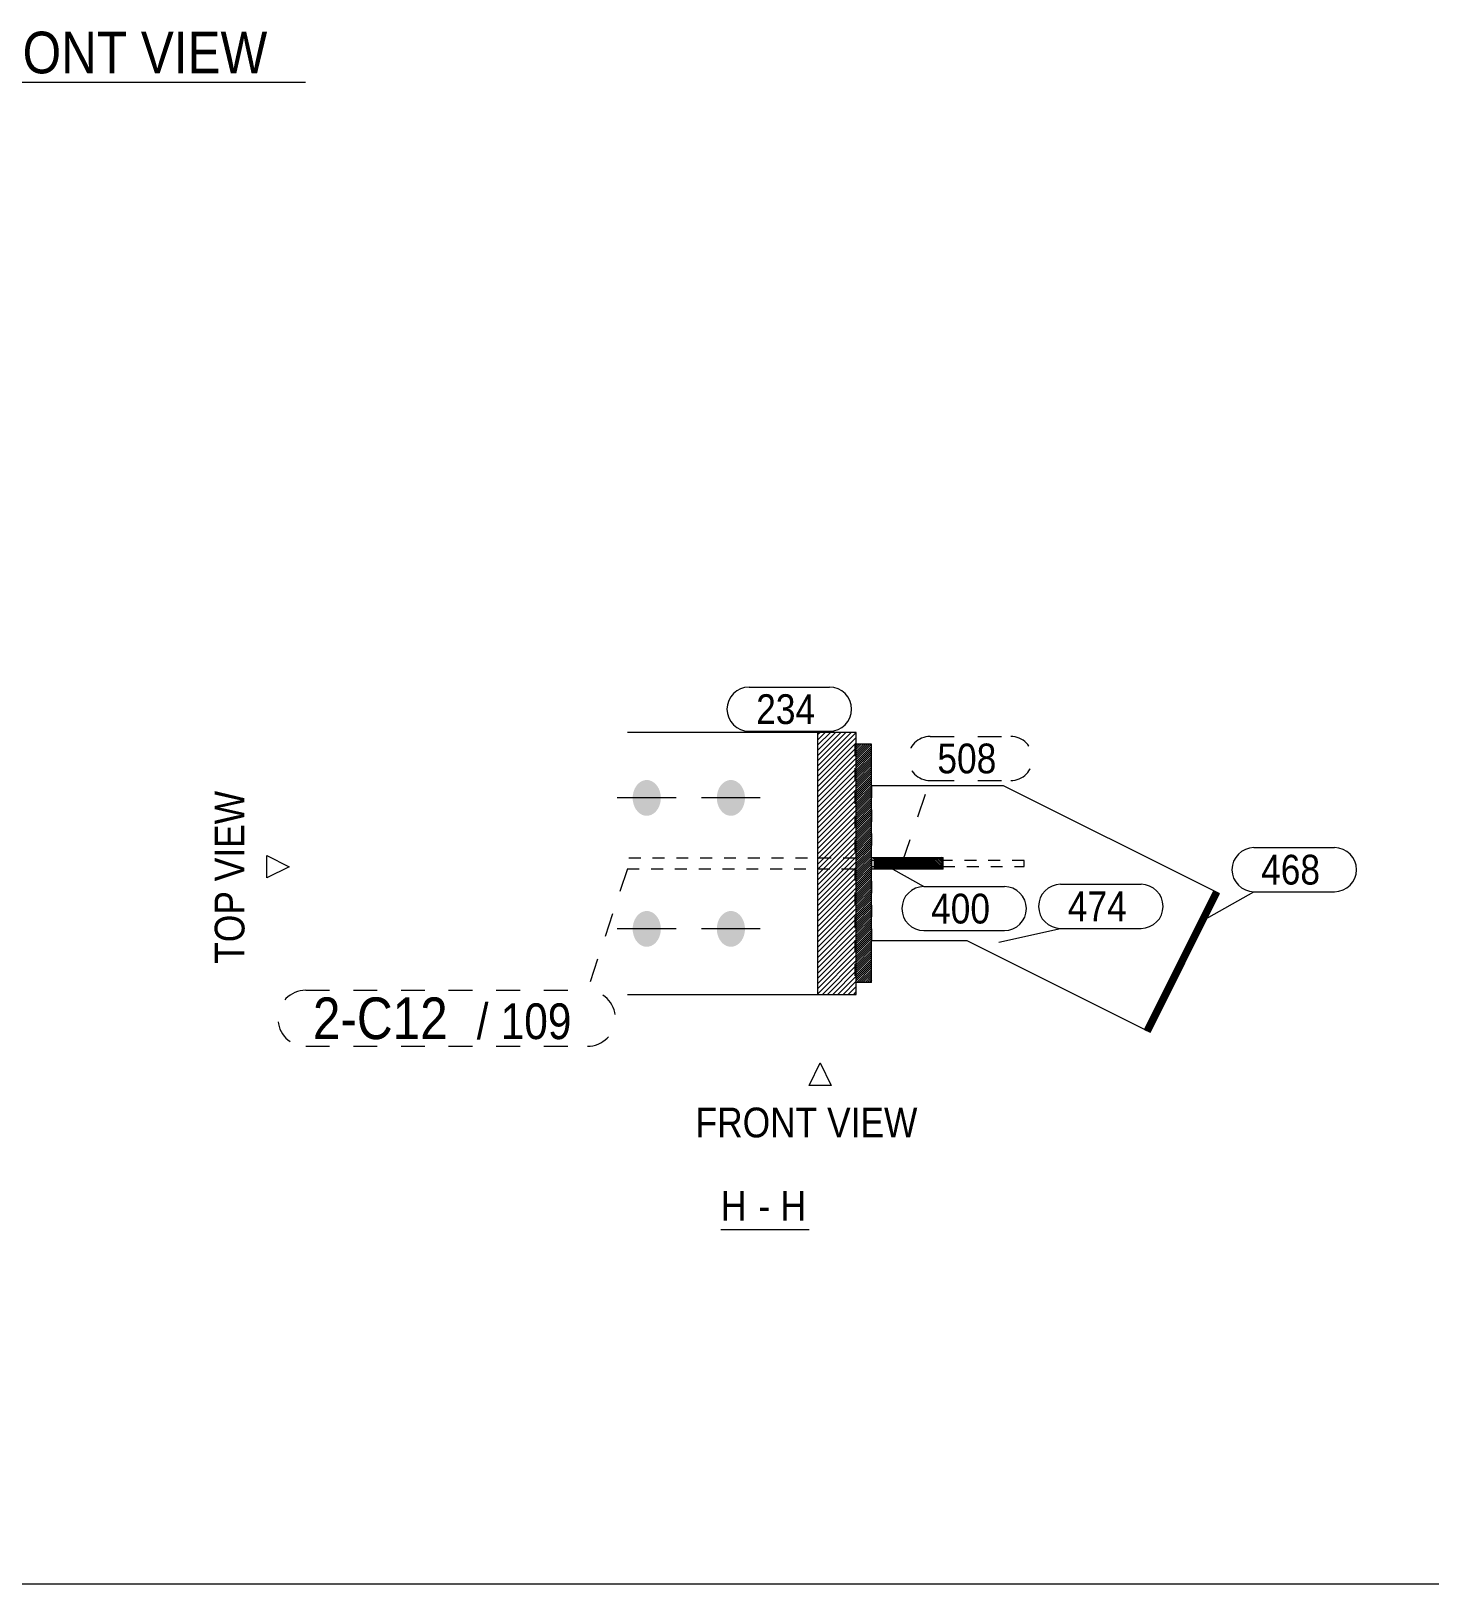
# Model space of a CAD drawing. Header units: millimetres. Extents: x 2 to 579, y 1 to 825.
# Drawn here: x 267.8 to 385.3, y 5 to 135.4 of the extents above; entities that cross this region are included whole.
import ezdxf

# ---------------------------------------------------------------- set-up
doc = ezdxf.new("R2010")
doc.units = ezdxf.units.MM
for name, pattern in [('XKITLINE00', [0]), ('XKITLINE01', [4, 1, -1, 1, -1]), ('XKITLINE02', [4, 2, -2])]:
    doc.linetypes.add(name, pattern=pattern)
for name, color, linetype, lineweight in [('Bolt', 3, 'Continuous', 0), ('DrawingSheet', 5, 'Continuous', 0), ('OtherObjectType', 7, 'Continuous', 0), ('Part', 2, 'Continuous', 0), ('PartMark', 7, 'Continuous', 0)]:
    doc.layers.add(name, color=color, linetype=linetype, lineweight=lineweight)
doc.styles.add('ARIAL', font='ARIAL.TTF')

# ---------------------------------------------------------------- blocks, each defined once
blk = doc.blocks.new('*A9')
at = {"layer": 'Part', "color": 7, "linetype": 'XKITLINE00', "lineweight": 0}
for p, q in [((334.12, 76.51), (333.93, 76.32)), ((334.55, 76.51), (333.93, 75.89)), ((334.99, 76.51), (333.93, 75.45)), ((335.42, 76.51), (333.93, 75.02)), ((335.86, 76.51), (333.93, 74.58)), ((336.29, 76.51), (333.93, 74.15)), ((336.73, 76.51), (333.93, 73.71)), ((337.16, 76.51), (333.93, 73.28)), ((337.16, 76.07), (333.93, 72.84)), ((337.16, 75.64), (333.93, 72.41)), ((337.16, 75.2), (333.93, 71.97)), ((337.16, 74.77), (333.93, 71.54)), ((337.16, 74.33), (333.93, 71.1)), ((337.16, 73.9), (333.93, 70.66)), ((337.16, 73.46), (333.93, 70.23)), ((337.16, 73.03), (333.93, 69.79)), ((337.16, 72.59), (333.93, 69.36)), ((337.16, 72.15), (333.93, 68.92)), ((337.16, 71.72), (333.93, 68.49)), ((337.16, 71.28), (333.93, 68.05)), ((337.16, 70.85), (333.93, 67.62)), ((337.16, 70.41), (333.93, 67.18)), ((337.16, 69.98), (333.93, 66.75)), ((337.16, 69.54), (333.93, 66.31)), ((337.16, 69.11), (333.93, 65.88)), ((337.16, 68.67), (333.93, 65.44)), ((337.16, 68.24), (333.93, 65.01)), ((337.16, 67.8), (333.93, 64.57)), ((337.16, 67.37), (333.93, 64.14)), ((337.16, 66.93), (333.93, 63.7)), ((337.16, 66.5), (333.93, 63.27)), ((337.16, 66.06), (333.93, 62.83)), ((337.16, 65.63), (333.93, 62.4)), ((337.16, 65.19), (333.93, 61.96)), ((337.16, 64.76), (333.93, 61.53)), ((337.16, 64.32), (333.93, 61.09)), ((337.16, 63.89), (333.93, 60.66)), ((337.16, 63.45), (333.93, 60.22)), ((337.16, 63.02), (333.93, 59.79)), ((337.16, 62.58), (333.93, 59.35)), ((337.16, 62.15), (333.93, 58.92)), ((337.16, 61.71), (333.93, 58.48)), ((337.16, 61.28), (333.93, 58.05)), ((337.16, 60.84), (333.93, 57.61)), ((337.16, 60.41), (333.93, 57.17)), ((337.16, 59.97), (333.93, 56.74)), ((337.16, 59.54), (333.93, 56.3)), ((337.16, 59.1), (333.93, 55.87)), ((337.16, 58.66), (333.93, 55.43)), ((337.16, 58.23), (333.93, 55)), ((337.16, 57.79), (333.93, 54.56)), ((337.16, 57.36), (334.31, 54.51)), ((337.16, 56.92), (334.75, 54.51)), ((337.16, 56.49), (335.18, 54.51)), ((337.16, 56.05), (335.62, 54.51)), ((337.16, 55.62), (336.05, 54.51)), ((337.16, 55.18), (336.49, 54.51)), ((337.16, 54.75), (336.92, 54.51))]:
    blk.add_line(p, q, dxfattribs=at)
blk = doc.blocks.new('*A10')
at = {"layer": 'Part', "color": 7, "linetype": 'XKITLINE00', "lineweight": 0}
for p, q in [((337.41, 75.51), (337.16, 75.26)), ((337.58, 75.51), (337.16, 75.09)), ((337.76, 75.51), (337.16, 74.91)), ((337.93, 75.51), (337.16, 74.74)), ((338.11, 75.51), (337.16, 74.56)), ((338.28, 75.51), (337.16, 74.39)), ((338.45, 75.51), (337.16, 74.22)), ((338.45, 75.33), (337.16, 74.04)), ((338.45, 75.16), (337.16, 73.87)), ((338.45, 74.99), (337.16, 73.7)), ((338.45, 74.81), (337.16, 73.52)), ((338.45, 74.64), (337.16, 73.35)), ((338.45, 74.46), (337.16, 73.18)), ((337.24, 75.51), (337.18, 75.45)), ((338.45, 75.51), (338.45, 75.51)), ((338.45, 74.29), (337.16, 73)), ((338.45, 74.12), (337.16, 72.83)), ((338.45, 73.94), (337.16, 72.66)), ((338.45, 73.77), (337.16, 72.48)), ((338.45, 73.6), (337.16, 72.31)), ((338.45, 73.42), (337.16, 72.13)), ((338.45, 73.25), (337.16, 71.96)), ((338.45, 73.08), (337.16, 71.79)), ((338.45, 72.9), (337.16, 71.61)), ((338.45, 72.73), (337.16, 71.44)), ((338.45, 72.56), (337.16, 71.27)), ((338.45, 72.38), (337.16, 71.09)), ((338.45, 72.21), (337.16, 70.92)), ((338.45, 72.03), (337.16, 70.75)), ((338.45, 71.86), (337.16, 70.57)), ((338.45, 71.69), (337.16, 70.4)), ((338.45, 71.51), (337.16, 70.22)), ((338.45, 71.34), (337.16, 70.05)), ((338.45, 71.17), (337.16, 69.88)), ((338.45, 70.99), (337.16, 69.7)), ((338.45, 70.82), (337.16, 69.53)), ((338.45, 70.65), (337.16, 69.36)), ((338.45, 70.47), (337.16, 69.18)), ((338.45, 70.3), (337.16, 69.01)), ((338.45, 70.12), (337.16, 68.84)), ((338.45, 69.95), (337.16, 68.66)), ((338.45, 69.78), (337.16, 68.49)), ((338.45, 69.6), (337.16, 68.32)), ((338.45, 69.43), (337.16, 68.14)), ((338.45, 69.26), (337.16, 67.97)), ((338.45, 69.08), (337.16, 67.79)), ((338.45, 68.91), (337.16, 67.62)), ((338.45, 68.74), (337.16, 67.45)), ((338.45, 68.56), (337.16, 67.27)), ((338.45, 68.39), (337.16, 67.1)), ((338.45, 68.22), (337.16, 66.93)), ((338.45, 68.04), (337.16, 66.75)), ((338.45, 67.87), (337.16, 66.58)), ((338.45, 67.69), (337.16, 66.41)), ((338.45, 67.52), (337.16, 66.23)), ((338.45, 67.35), (337.16, 66.06)), ((338.45, 67.17), (337.16, 65.88)), ((338.45, 67), (337.16, 65.71)), ((338.45, 66.83), (337.16, 65.54)), ((338.45, 66.65), (337.16, 65.36)), ((338.45, 66.48), (337.16, 65.19)), ((338.45, 66.31), (337.16, 65.02)), ((338.45, 66.13), (337.16, 64.84)), ((338.45, 65.96), (337.16, 64.67)), ((338.45, 65.78), (337.16, 64.5)), ((338.45, 65.61), (337.16, 64.32)), ((338.45, 65.44), (337.16, 64.15)), ((338.45, 65.26), (337.16, 63.98)), ((338.45, 65.09), (337.16, 63.8)), ((338.45, 64.92), (337.16, 63.63)), ((338.45, 64.74), (337.16, 63.45)), ((338.45, 64.57), (337.16, 63.28)), ((338.45, 64.4), (337.16, 63.11)), ((338.45, 64.22), (337.16, 62.93)), ((338.45, 64.05), (337.16, 62.76)), ((338.45, 63.88), (337.16, 62.59)), ((338.45, 63.7), (337.16, 62.41)), ((338.45, 63.53), (337.16, 62.24)), ((338.45, 63.35), (337.16, 62.07)), ((338.45, 63.18), (337.16, 61.89)), ((338.45, 63.01), (337.16, 61.72)), ((338.45, 62.83), (337.16, 61.54)), ((338.45, 62.66), (337.16, 61.37)), ((338.45, 62.49), (337.16, 61.2)), ((338.45, 62.31), (337.16, 61.02)), ((338.45, 62.14), (337.16, 60.85)), ((338.45, 61.97), (337.16, 60.68)), ((338.45, 61.79), (337.16, 60.5)), ((338.45, 61.62), (337.16, 60.33)), ((338.45, 61.44), (337.16, 60.16)), ((338.45, 61.27), (337.16, 59.98)), ((338.45, 61.1), (337.16, 59.81)), ((338.45, 60.92), (337.16, 59.64)), ((338.45, 60.75), (337.16, 59.46)), ((338.45, 60.58), (337.16, 59.29)), ((338.45, 60.4), (337.16, 59.11)), ((338.45, 60.23), (337.16, 58.94)), ((338.45, 60.06), (337.16, 58.77)), ((338.45, 59.88), (337.16, 58.59)), ((338.45, 59.71), (337.16, 58.42)), ((338.45, 59.54), (337.16, 58.25)), ((338.45, 59.36), (337.16, 58.07)), ((338.45, 59.19), (337.16, 57.9)), ((338.45, 59.01), (337.16, 57.73)), ((338.45, 58.84), (337.16, 57.55)), ((338.45, 58.67), (337.16, 57.38)), ((338.45, 58.49), (337.16, 57.2)), ((338.45, 58.32), (337.16, 57.03)), ((338.45, 58.15), (337.16, 56.86)), ((338.45, 57.97), (337.16, 56.68)), ((338.45, 57.8), (337.16, 56.51)), ((338.45, 57.63), (337.16, 56.34)), ((338.45, 57.45), (337.16, 56.16)), ((338.45, 57.28), (337.16, 55.99)), ((338.45, 57.1), (337.16, 55.82)), ((338.45, 56.93), (337.16, 55.64)), ((338.45, 56.76), (337.2, 55.51)), ((338.45, 56.58), (337.37, 55.51)), ((338.45, 56.41), (337.55, 55.51)), ((338.45, 56.24), (337.72, 55.51)), ((338.45, 56.06), (337.9, 55.51)), ((338.45, 55.89), (338.07, 55.51)), ((338.45, 55.72), (338.24, 55.51))]:
    blk.add_line(p, q, dxfattribs=at)
blk = doc.blocks.new('*A11')
at = {"layer": 'Part', "color": 7, "linetype": 'XKITLINE00', "lineweight": 0}
for p, q in [((339.67, 65.01), (338.69, 65.99)), ((339.54, 65.01), (338.69, 65.86)), ((339.4, 65.01), (338.69, 65.72)), ((339.27, 65.01), (338.69, 65.59)), ((339.13, 65.01), (338.69, 65.45)), ((339, 65.01), (338.69, 65.32)), ((339.81, 65.01), (338.81, 66.01)), ((339.94, 65.01), (338.94, 66.01)), ((340.08, 65.01), (339.08, 66.01)), ((340.21, 65.01), (339.21, 66.01)), ((340.35, 65.01), (339.35, 66.01)), ((340.48, 65.01), (339.48, 66.01)), ((340.62, 65.01), (339.62, 66.01)), ((340.75, 65.01), (339.75, 66.01)), ((340.89, 65.01), (339.89, 66.01)), ((341.02, 65.01), (340.02, 66.01)), ((341.15, 65.01), (340.15, 66.01)), ((341.29, 65.01), (340.29, 66.01)), ((341.42, 65.01), (340.42, 66.01)), ((341.56, 65.01), (340.56, 66.01)), ((341.69, 65.01), (340.69, 66.01)), ((341.83, 65.01), (340.83, 66.01)), ((341.96, 65.01), (340.96, 66.01)), ((342.1, 65.01), (341.1, 66.01)), ((342.23, 65.01), (341.23, 66.01)), ((342.37, 65.01), (341.37, 66.01)), ((342.5, 65.01), (341.5, 66.01)), ((342.64, 65.01), (341.64, 66.01)), ((342.77, 65.01), (341.77, 66.01)), ((342.91, 65.01), (341.91, 66.01)), ((343.04, 65.01), (342.04, 66.01)), ((343.18, 65.01), (342.18, 66.01)), ((343.31, 65.01), (342.31, 66.01)), ((343.44, 65.01), (342.44, 66.01)), ((343.52, 65.06), (342.58, 66.01)), ((343.59, 65.13), (342.71, 66.01)), ((343.66, 65.2), (342.85, 66.01)), ((343.72, 65.27), (342.98, 66.01)), ((343.79, 65.33), (343.12, 66.01)), ((343.86, 65.4), (343.25, 66.01)), ((343.93, 65.47), (343.39, 66.01)), ((343.99, 65.54), (343.52, 66.01)), ((344.06, 65.6), (343.66, 66.01)), ((343.98, 65.01), (343.72, 65.27)), ((344.13, 65.67), (343.79, 66.01)), ((344.12, 65.01), (343.79, 65.33)), ((344.25, 65.01), (343.86, 65.4)), ((344.2, 65.74), (343.93, 66.01)), ((344.39, 65.01), (343.93, 65.47)), ((344.47, 65.06), (343.99, 65.54)), ((344.26, 65.8), (344.06, 66.01)), ((344.47, 65.2), (344.06, 65.6)), ((344.47, 65.33), (344.13, 65.67)), ((344.33, 65.87), (344.2, 66.01)), ((344.47, 65.47), (344.2, 65.74)), ((344.47, 65.6), (344.26, 65.8)), ((344.4, 65.94), (344.33, 66.01)), ((344.47, 65.74), (344.33, 65.87)), ((344.47, 65.87), (344.4, 65.94)), ((338.86, 65.01), (338.69, 65.18)), ((338.73, 65.01), (338.69, 65.05)), ((343.58, 65.01), (343.52, 65.06)), ((343.71, 65.01), (343.59, 65.13)), ((343.85, 65.01), (343.66, 65.2))]:
    blk.add_line(p, q, dxfattribs=at)
blk = doc.blocks.new('*A12')
at = {"layer": 'Part', "color": 7, "linetype": 'XKITLINE00', "lineweight": 0}
for p, q in [((367.45, 62.61), (366.78, 62.39)), ((367.48, 62.67), (366.81, 62.45)), ((367.51, 62.73), (366.84, 62.51)), ((367.54, 62.79), (366.87, 62.57)), ((367.57, 62.85), (366.9, 62.63)), ((367.6, 62.91), (366.93, 62.69)), ((367.63, 62.97), (366.96, 62.75)), ((367.57, 63), (366.99, 62.81)), ((367.51, 63.03), (367.02, 62.87)), ((367.45, 63.06), (367.05, 62.93)), ((367.39, 63.09), (367.08, 62.99)), ((367.33, 63.12), (367.11, 63.05)), ((367.27, 63.15), (367.14, 63.11)), ((367.2, 63.18), (367.17, 63.17)), ((366.82, 61.34), (366.15, 61.12)), ((366.85, 61.4), (366.18, 61.18)), ((366.88, 61.47), (366.21, 61.24)), ((366.91, 61.53), (366.24, 61.3)), ((366.94, 61.59), (366.27, 61.36)), ((366.97, 61.65), (366.3, 61.42)), ((367, 61.71), (366.33, 61.48)), ((367.03, 61.77), (366.36, 61.54)), ((367.06, 61.83), (366.39, 61.6)), ((367.09, 61.89), (366.42, 61.66)), ((367.12, 61.95), (366.45, 61.72)), ((367.15, 62.01), (366.48, 61.78)), ((367.18, 62.07), (366.51, 61.84)), ((367.21, 62.13), (366.54, 61.9)), ((367.24, 62.19), (366.57, 61.96)), ((367.27, 62.25), (366.6, 62.02)), ((367.3, 62.31), (366.63, 62.08)), ((367.33, 62.37), (366.66, 62.14)), ((367.36, 62.43), (366.69, 62.21)), ((367.39, 62.49), (366.72, 62.27)), ((367.42, 62.55), (366.75, 62.33)), ((366.16, 60.02), (365.49, 59.79)), ((366.19, 60.08), (365.52, 59.85)), ((366.22, 60.14), (365.55, 59.92)), ((366.25, 60.2), (365.58, 59.98)), ((366.28, 60.26), (365.61, 60.04)), ((366.31, 60.32), (365.64, 60.1)), ((366.34, 60.38), (365.67, 60.16)), ((366.37, 60.44), (365.7, 60.22)), ((366.4, 60.5), (365.73, 60.28)), ((366.43, 60.56), (365.76, 60.34)), ((366.46, 60.62), (365.79, 60.4)), ((366.49, 60.68), (365.82, 60.46)), ((366.52, 60.74), (365.85, 60.52)), ((366.55, 60.8), (365.88, 60.58)), ((366.58, 60.86), (365.91, 60.64)), ((366.61, 60.92), (365.94, 60.7)), ((366.64, 60.98), (365.97, 60.76)), ((366.67, 61.04), (366, 60.82)), ((366.7, 61.1), (366.03, 60.88)), ((366.73, 61.16), (366.06, 60.94)), ((366.76, 61.22), (366.09, 61)), ((366.79, 61.28), (366.12, 61.06)), ((365.5, 58.69), (364.83, 58.47)), ((365.53, 58.75), (364.86, 58.53)), ((365.56, 58.81), (364.89, 58.59)), ((365.59, 58.87), (364.92, 58.65)), ((365.62, 58.93), (364.95, 58.71)), ((365.65, 58.99), (364.98, 58.77)), ((365.68, 59.05), (365.01, 58.83)), ((365.71, 59.11), (365.04, 58.89)), ((365.74, 59.18), (365.07, 58.95)), ((365.77, 59.24), (365.1, 59.01)), ((365.8, 59.3), (365.13, 59.07)), ((365.83, 59.36), (365.16, 59.13)), ((365.86, 59.42), (365.19, 59.19)), ((365.89, 59.48), (365.22, 59.25)), ((365.92, 59.54), (365.25, 59.31)), ((365.95, 59.6), (365.28, 59.37)), ((365.98, 59.66), (365.31, 59.43)), ((366.01, 59.72), (365.34, 59.49)), ((366.04, 59.78), (365.37, 59.55)), ((366.07, 59.84), (365.4, 59.61)), ((366.1, 59.9), (365.43, 59.67)), ((366.13, 59.96), (365.46, 59.73)), ((364.87, 57.43), (364.2, 57.2)), ((364.9, 57.49), (364.23, 57.26)), ((364.93, 57.55), (364.26, 57.32)), ((364.96, 57.61), (364.29, 57.38)), ((364.99, 57.67), (364.32, 57.44)), ((365.02, 57.73), (364.35, 57.5)), ((365.05, 57.79), (364.38, 57.56)), ((365.08, 57.85), (364.41, 57.63)), ((365.11, 57.91), (364.44, 57.69)), ((365.14, 57.97), (364.47, 57.75)), ((365.17, 58.03), (364.5, 57.81)), ((365.2, 58.09), (364.53, 57.87)), ((365.23, 58.15), (364.56, 57.93)), ((365.26, 58.21), (364.59, 57.99)), ((365.29, 58.27), (364.62, 58.05)), ((365.32, 58.33), (364.65, 58.11)), ((365.35, 58.39), (364.68, 58.17)), ((365.38, 58.45), (364.71, 58.23)), ((365.41, 58.51), (364.74, 58.29)), ((365.44, 58.57), (364.77, 58.35)), ((365.47, 58.63), (364.8, 58.41)), ((364.2, 56.1), (363.53, 55.88)), ((364.23, 56.16), (363.56, 55.94)), ((364.26, 56.22), (363.59, 56)), ((364.29, 56.28), (363.62, 56.06)), ((364.32, 56.34), (363.65, 56.12)), ((364.35, 56.4), (363.68, 56.18)), ((364.38, 56.46), (363.71, 56.24)), ((364.41, 56.52), (363.74, 56.3)), ((364.44, 56.58), (363.77, 56.36)), ((364.47, 56.64), (363.8, 56.42)), ((364.51, 56.7), (363.83, 56.48)), ((364.54, 56.76), (363.86, 56.54)), ((364.57, 56.82), (363.89, 56.6)), ((364.6, 56.89), (363.92, 56.66)), ((364.63, 56.95), (363.95, 56.72)), ((364.66, 57.01), (363.98, 56.78)), ((364.69, 57.07), (364.01, 56.84)), ((364.72, 57.13), (364.04, 56.9)), ((364.75, 57.19), (364.08, 56.96)), ((364.78, 57.25), (364.11, 57.02)), ((364.81, 57.31), (364.14, 57.08)), ((364.84, 57.37), (364.17, 57.14)), ((363.54, 54.78), (362.87, 54.55)), ((363.57, 54.84), (362.9, 54.61)), ((363.6, 54.9), (362.93, 54.67)), ((363.63, 54.96), (362.96, 54.73)), ((363.66, 55.02), (362.99, 54.79)), ((363.69, 55.08), (363.02, 54.85)), ((363.72, 55.14), (363.05, 54.91)), ((363.75, 55.2), (363.08, 54.97)), ((363.78, 55.26), (363.11, 55.03)), ((363.81, 55.32), (363.14, 55.09)), ((363.84, 55.38), (363.17, 55.15)), ((363.87, 55.44), (363.2, 55.21)), ((363.9, 55.5), (363.23, 55.27)), ((363.93, 55.56), (363.26, 55.34)), ((363.96, 55.62), (363.29, 55.4)), ((363.99, 55.68), (363.32, 55.46)), ((364.02, 55.74), (363.35, 55.52)), ((364.05, 55.8), (363.38, 55.58)), ((364.08, 55.86), (363.41, 55.64)), ((364.11, 55.92), (363.44, 55.7)), ((364.14, 55.98), (363.47, 55.76)), ((364.17, 56.04), (363.5, 55.82)), ((362.91, 53.51), (362.24, 53.29)), ((362.94, 53.57), (362.27, 53.35)), ((362.97, 53.63), (362.3, 53.41)), ((363, 53.69), (362.33, 53.47)), ((363.03, 53.75), (362.36, 53.53)), ((363.06, 53.81), (362.39, 53.59)), ((363.09, 53.87), (362.42, 53.65)), ((363.12, 53.93), (362.45, 53.71)), ((363.15, 53.99), (362.48, 53.77)), ((363.18, 54.05), (362.51, 53.83)), ((363.21, 54.11), (362.54, 53.89)), ((363.24, 54.17), (362.57, 53.95)), ((363.27, 54.23), (362.6, 54.01)), ((363.3, 54.29), (362.63, 54.07)), ((363.33, 54.35), (362.66, 54.13)), ((363.36, 54.41), (362.69, 54.19)), ((363.39, 54.47), (362.72, 54.25)), ((363.42, 54.53), (362.75, 54.31)), ((363.45, 54.6), (362.78, 54.37)), ((363.48, 54.66), (362.81, 54.43)), ((363.51, 54.72), (362.84, 54.49)), ((362.25, 52.18), (361.58, 51.96)), ((362.28, 52.24), (361.61, 52.02)), ((362.31, 52.31), (361.64, 52.08)), ((362.34, 52.37), (361.67, 52.14)), ((362.37, 52.43), (361.7, 52.2)), ((362.4, 52.49), (361.73, 52.26)), ((362.43, 52.55), (361.76, 52.32)), ((362.46, 52.61), (361.79, 52.38)), ((362.49, 52.67), (361.82, 52.44)), ((362.52, 52.73), (361.85, 52.5)), ((362.55, 52.79), (361.88, 52.56)), ((362.58, 52.85), (361.91, 52.62)), ((362.61, 52.91), (361.94, 52.68)), ((362.64, 52.97), (361.97, 52.74)), ((362.67, 53.03), (362, 52.8)), ((362.7, 53.09), (362.03, 52.86)), ((362.73, 53.15), (362.06, 52.92)), ((362.76, 53.21), (362.09, 52.98)), ((362.79, 53.27), (362.12, 53.05)), ((362.82, 53.33), (362.15, 53.11)), ((362.85, 53.39), (362.18, 53.17)), ((362.88, 53.45), (362.21, 53.23)), ((362.07, 51.82), (361.4, 51.6)), ((362.04, 51.76), (361.4, 51.55)), ((362.1, 51.88), (361.43, 51.66)), ((362.13, 51.94), (361.46, 51.72)), ((362.01, 51.7), (361.47, 51.52)), ((362.16, 52), (361.49, 51.78)), ((362.19, 52.06), (361.52, 51.84)), ((361.98, 51.64), (361.53, 51.49)), ((362.22, 52.12), (361.55, 51.9)), ((361.95, 51.58), (361.59, 51.46)), ((361.92, 51.52), (361.65, 51.43)), ((361.89, 51.46), (361.71, 51.4)), ((361.86, 51.4), (361.77, 51.37))]:
    blk.add_line(p, q, dxfattribs=at)
blk = doc.blocks.new('*A145')
at = {"layer": 'Bolt'}
for points in [[(320.74, 70.97), (320.74, 70.93), (320.73, 70.9), (320.73, 70.86), (320.73, 70.82), (320.73, 70.79), (320.72, 70.75), (320.72, 70.71), (320.71, 70.68), (320.7, 70.64), (320.7, 70.61), (320.69, 70.57), (320.68, 70.54), (320.67, 70.5), (320.66, 70.47), (320.65, 70.43), (320.64, 70.4), (320.63, 70.37), (320.61, 70.33), (320.6, 70.3), (320.59, 70.27), (320.57, 70.24), (320.56, 70.2), (320.54, 70.17), (320.52, 70.14), (320.51, 70.11), (320.49, 70.08), (320.47, 70.05), (320.45, 70.03), (320.43, 70), (320.41, 69.97), (320.39, 69.95), (320.37, 69.92), (320.35, 69.9), (320.33, 69.87), (320.31, 69.85), (320.28, 69.82), (320.26, 69.8), (320.24, 69.78), (320.21, 69.76), (320.19, 69.74), (320.17, 69.72), (320.14, 69.7), (320.12, 69.68), (320.09, 69.67), (320.06, 69.65), (320.04, 69.64), (320.01, 69.62), (319.98, 69.61), (319.96, 69.59), (319.93, 69.58), (319.9, 69.57), (319.87, 69.56), (319.85, 69.55), (319.82, 69.54), (319.79, 69.54), (319.76, 69.53), (319.73, 69.52), (319.7, 69.52), (319.68, 69.51), (319.65, 69.51), (319.62, 69.51), (319.59, 69.51), (319.56, 69.51), (319.53, 69.51), (319.5, 69.51), (319.47, 69.51), (319.44, 69.51), (319.42, 69.52), (319.39, 69.52), (319.36, 69.53), (319.33, 69.54), (319.3, 69.54), (319.27, 69.55), (319.25, 69.56), (319.22, 69.57), (319.19, 69.58), (319.16, 69.59), (319.14, 69.61), (319.11, 69.62), (319.08, 69.64), (319.06, 69.65), (319.03, 69.67), (319, 69.68), (318.98, 69.7), (318.95, 69.72), (318.93, 69.74), (318.91, 69.76), (318.88, 69.78), (318.86, 69.8), (318.84, 69.82), (318.81, 69.85), (318.79, 69.87), (318.77, 69.9), (318.75, 69.92), (318.73, 69.95), (318.71, 69.97), (318.69, 70), (318.67, 70.03), (318.65, 70.05), (318.63, 70.08), (318.61, 70.11), (318.6, 70.14), (318.58, 70.17), (318.56, 70.2), (318.55, 70.24), (318.54, 70.27), (318.52, 70.3), (318.51, 70.33), (318.5, 70.37), (318.48, 70.4), (318.47, 70.43), (318.46, 70.47), (318.45, 70.5), (318.44, 70.54), (318.43, 70.57), (318.42, 70.61), (318.42, 70.64), (318.41, 70.68), (318.4, 70.71), (318.4, 70.75), (318.39, 70.79), (318.39, 70.82), (318.39, 70.86), (318.39, 70.9), (318.38, 70.93), (318.38, 70.97), (318.38, 71.01), (318.38, 71.04), (318.38, 71.08), (318.39, 71.12), (318.39, 71.15), (318.39, 71.19), (318.39, 71.23), (318.4, 71.26), (318.4, 71.3), (318.41, 71.34), (318.42, 71.37), (318.42, 71.41), (318.43, 71.44), (318.44, 71.48), (318.45, 71.51), (318.46, 71.55), (318.47, 71.58), (318.48, 71.61), (318.5, 71.65), (318.51, 71.68), (318.52, 71.71), (318.54, 71.75), (318.55, 71.78), (318.56, 71.81), (318.58, 71.84), (318.6, 71.87), (318.61, 71.9), (318.63, 71.93), (318.65, 71.96), (318.67, 71.99), (318.69, 72.01), (318.71, 72.04), (318.73, 72.07), (318.75, 72.09), (318.77, 72.12), (318.79, 72.14), (318.81, 72.17), (318.84, 72.19), (318.86, 72.21), (318.88, 72.23), (318.91, 72.25), (318.93, 72.27), (318.95, 72.29), (318.98, 72.31), (319, 72.33), (319.03, 72.35), (319.06, 72.36), (319.08, 72.38), (319.11, 72.39), (319.14, 72.41), (319.16, 72.42), (319.19, 72.43), (319.22, 72.44), (319.25, 72.45), (319.27, 72.46), (319.3, 72.47), (319.33, 72.48), (319.36, 72.48), (319.39, 72.49), (319.42, 72.5), (319.44, 72.5), (319.47, 72.5), (319.5, 72.5), (319.53, 72.51), (319.56, 72.51), (319.59, 72.51), (319.62, 72.5), (319.65, 72.5), (319.68, 72.5), (319.7, 72.5), (319.73, 72.49), (319.76, 72.48), (319.79, 72.48), (319.82, 72.47), (319.85, 72.46), (319.87, 72.45), (319.9, 72.44), (319.93, 72.43), (319.96, 72.42), (319.98, 72.41), (320.01, 72.39), (320.04, 72.38), (320.06, 72.36), (320.09, 72.35), (320.12, 72.33), (320.14, 72.31), (320.17, 72.29), (320.19, 72.27), (320.21, 72.25), (320.24, 72.23), (320.26, 72.21), (320.28, 72.19), (320.31, 72.17), (320.33, 72.14), (320.35, 72.12), (320.37, 72.09), (320.39, 72.07), (320.41, 72.04), (320.43, 72.01), (320.45, 71.99), (320.47, 71.96), (320.49, 71.93), (320.51, 71.9), (320.52, 71.87), (320.54, 71.84), (320.56, 71.81), (320.57, 71.78), (320.59, 71.75), (320.6, 71.71), (320.61, 71.68), (320.63, 71.65), (320.64, 71.61), (320.65, 71.58), (320.66, 71.55), (320.67, 71.51), (320.68, 71.48), (320.69, 71.44), (320.7, 71.41), (320.7, 71.37), (320.71, 71.34), (320.72, 71.3), (320.72, 71.26), (320.73, 71.23), (320.73, 71.19), (320.73, 71.15), (320.73, 71.12), (320.74, 71.08), (320.74, 71.04), (320.74, 71.01)], [(327.81, 70.97), (327.8, 70.93), (327.8, 70.9), (327.8, 70.86), (327.8, 70.82), (327.79, 70.79), (327.79, 70.75), (327.78, 70.71), (327.78, 70.68), (327.77, 70.64), (327.76, 70.61), (327.76, 70.57), (327.75, 70.54), (327.74, 70.5), (327.73, 70.47), (327.72, 70.43), (327.7, 70.4), (327.69, 70.37), (327.68, 70.33), (327.67, 70.3), (327.65, 70.27), (327.64, 70.24), (327.62, 70.2), (327.61, 70.17), (327.59, 70.14), (327.57, 70.11), (327.56, 70.08), (327.54, 70.05), (327.52, 70.03), (327.5, 70), (327.48, 69.97), (327.46, 69.95), (327.44, 69.92), (327.42, 69.9), (327.4, 69.87), (327.38, 69.85), (327.35, 69.82), (327.33, 69.8), (327.31, 69.78), (327.28, 69.76), (327.26, 69.74), (327.23, 69.72), (327.21, 69.7), (327.18, 69.68), (327.16, 69.67), (327.13, 69.65), (327.11, 69.64), (327.08, 69.62), (327.05, 69.61), (327.02, 69.59), (327, 69.58), (326.97, 69.57), (326.94, 69.56), (326.91, 69.55), (326.89, 69.54), (326.86, 69.54), (326.83, 69.53), (326.8, 69.52), (326.77, 69.52), (326.74, 69.51), (326.71, 69.51), (326.69, 69.51), (326.66, 69.51), (326.63, 69.51), (326.6, 69.51), (326.57, 69.51), (326.54, 69.51), (326.51, 69.51), (326.48, 69.52), (326.46, 69.52), (326.43, 69.53), (326.4, 69.54), (326.37, 69.54), (326.34, 69.55), (326.31, 69.56), (326.29, 69.57), (326.26, 69.58), (326.23, 69.59), (326.2, 69.61), (326.18, 69.62), (326.15, 69.64), (326.12, 69.65), (326.1, 69.67), (326.07, 69.68), (326.05, 69.7), (326.02, 69.72), (326, 69.74), (325.97, 69.76), (325.95, 69.78), (325.93, 69.8), (325.9, 69.82), (325.88, 69.85), (325.86, 69.87), (325.84, 69.9), (325.82, 69.92), (325.8, 69.95), (325.77, 69.97), (325.76, 70), (325.74, 70.03), (325.72, 70.05), (325.7, 70.08), (325.68, 70.11), (325.66, 70.14), (325.65, 70.17), (325.63, 70.2), (325.62, 70.24), (325.6, 70.27), (325.59, 70.3), (325.58, 70.33), (325.56, 70.37), (325.55, 70.4), (325.54, 70.43), (325.53, 70.47), (325.52, 70.5), (325.51, 70.54), (325.5, 70.57), (325.49, 70.61), (325.49, 70.64), (325.48, 70.68), (325.47, 70.71), (325.47, 70.75), (325.46, 70.79), (325.46, 70.82), (325.46, 70.86), (325.45, 70.9), (325.45, 70.93), (325.45, 70.97), (325.45, 71.01), (325.45, 71.04), (325.45, 71.08), (325.45, 71.12), (325.46, 71.15), (325.46, 71.19), (325.46, 71.23), (325.47, 71.26), (325.47, 71.3), (325.48, 71.34), (325.49, 71.37), (325.49, 71.41), (325.5, 71.44), (325.51, 71.48), (325.52, 71.51), (325.53, 71.55), (325.54, 71.58), (325.55, 71.61), (325.56, 71.65), (325.58, 71.68), (325.59, 71.71), (325.6, 71.75), (325.62, 71.78), (325.63, 71.81), (325.65, 71.84), (325.66, 71.87), (325.68, 71.9), (325.7, 71.93), (325.72, 71.96), (325.74, 71.99), (325.76, 72.01), (325.77, 72.04), (325.8, 72.07), (325.82, 72.09), (325.84, 72.12), (325.86, 72.14), (325.88, 72.17), (325.9, 72.19), (325.93, 72.21), (325.95, 72.23), (325.97, 72.25), (326, 72.27), (326.02, 72.29), (326.05, 72.31), (326.07, 72.33), (326.1, 72.35), (326.12, 72.36), (326.15, 72.38), (326.18, 72.39), (326.2, 72.41), (326.23, 72.42), (326.26, 72.43), (326.29, 72.44), (326.31, 72.45), (326.34, 72.46), (326.37, 72.47), (326.4, 72.48), (326.43, 72.48), (326.46, 72.49), (326.48, 72.5), (326.51, 72.5), (326.54, 72.5), (326.57, 72.5), (326.6, 72.51), (326.63, 72.51), (326.66, 72.51), (326.69, 72.5), (326.71, 72.5), (326.74, 72.5), (326.77, 72.5), (326.8, 72.49), (326.83, 72.48), (326.86, 72.48), (326.89, 72.47), (326.91, 72.46), (326.94, 72.45), (326.97, 72.44), (327, 72.43), (327.02, 72.42), (327.05, 72.41), (327.08, 72.39), (327.11, 72.38), (327.13, 72.36), (327.16, 72.35), (327.18, 72.33), (327.21, 72.31), (327.23, 72.29), (327.26, 72.27), (327.28, 72.25), (327.31, 72.23), (327.33, 72.21), (327.35, 72.19), (327.38, 72.17), (327.4, 72.14), (327.42, 72.12), (327.44, 72.09), (327.46, 72.07), (327.48, 72.04), (327.5, 72.01), (327.52, 71.99), (327.54, 71.96), (327.56, 71.93), (327.57, 71.9), (327.59, 71.87), (327.61, 71.84), (327.62, 71.81), (327.64, 71.78), (327.65, 71.75), (327.67, 71.71), (327.68, 71.68), (327.69, 71.65), (327.7, 71.61), (327.72, 71.58), (327.73, 71.55), (327.74, 71.51), (327.75, 71.48), (327.76, 71.44), (327.76, 71.41), (327.77, 71.37), (327.78, 71.34), (327.78, 71.3), (327.79, 71.26), (327.79, 71.23), (327.8, 71.19), (327.8, 71.15), (327.8, 71.12), (327.8, 71.08), (327.81, 71.04), (327.81, 71.01)], [(320.74, 59.97), (320.74, 59.93), (320.73, 59.9), (320.73, 59.86), (320.73, 59.82), (320.73, 59.79), (320.72, 59.75), (320.72, 59.71), (320.71, 59.68), (320.7, 59.64), (320.7, 59.61), (320.69, 59.57), (320.68, 59.54), (320.67, 59.5), (320.66, 59.47), (320.65, 59.43), (320.64, 59.4), (320.63, 59.37), (320.61, 59.33), (320.6, 59.3), (320.59, 59.27), (320.57, 59.24), (320.56, 59.2), (320.54, 59.17), (320.52, 59.14), (320.51, 59.11), (320.49, 59.08), (320.47, 59.05), (320.45, 59.03), (320.43, 59), (320.41, 58.97), (320.39, 58.95), (320.37, 58.92), (320.35, 58.9), (320.33, 58.87), (320.31, 58.85), (320.28, 58.82), (320.26, 58.8), (320.24, 58.78), (320.21, 58.76), (320.19, 58.74), (320.17, 58.72), (320.14, 58.7), (320.12, 58.68), (320.09, 58.67), (320.06, 58.65), (320.04, 58.64), (320.01, 58.62), (319.98, 58.61), (319.96, 58.59), (319.93, 58.58), (319.9, 58.57), (319.87, 58.56), (319.85, 58.55), (319.82, 58.54), (319.79, 58.54), (319.76, 58.53), (319.73, 58.52), (319.7, 58.52), (319.68, 58.51), (319.65, 58.51), (319.62, 58.51), (319.59, 58.51), (319.56, 58.51), (319.53, 58.51), (319.5, 58.51), (319.47, 58.51), (319.44, 58.51), (319.42, 58.52), (319.39, 58.52), (319.36, 58.53), (319.33, 58.54), (319.3, 58.54), (319.27, 58.55), (319.25, 58.56), (319.22, 58.57), (319.19, 58.58), (319.16, 58.59), (319.14, 58.61), (319.11, 58.62), (319.08, 58.64), (319.06, 58.65), (319.03, 58.67), (319, 58.68), (318.98, 58.7), (318.95, 58.72), (318.93, 58.74), (318.91, 58.76), (318.88, 58.78), (318.86, 58.8), (318.84, 58.82), (318.81, 58.85), (318.79, 58.87), (318.77, 58.9), (318.75, 58.92), (318.73, 58.95), (318.71, 58.97), (318.69, 59), (318.67, 59.03), (318.65, 59.05), (318.63, 59.08), (318.61, 59.11), (318.6, 59.14), (318.58, 59.17), (318.56, 59.2), (318.55, 59.24), (318.54, 59.27), (318.52, 59.3), (318.51, 59.33), (318.5, 59.37), (318.48, 59.4), (318.47, 59.43), (318.46, 59.47), (318.45, 59.5), (318.44, 59.54), (318.43, 59.57), (318.42, 59.61), (318.42, 59.64), (318.41, 59.68), (318.4, 59.71), (318.4, 59.75), (318.39, 59.79), (318.39, 59.82), (318.39, 59.86), (318.39, 59.9), (318.38, 59.93), (318.38, 59.97), (318.38, 60.01), (318.38, 60.04), (318.38, 60.08), (318.39, 60.12), (318.39, 60.15), (318.39, 60.19), (318.39, 60.23), (318.4, 60.26), (318.4, 60.3), (318.41, 60.34), (318.42, 60.37), (318.42, 60.41), (318.43, 60.44), (318.44, 60.48), (318.45, 60.51), (318.46, 60.55), (318.47, 60.58), (318.48, 60.61), (318.5, 60.65), (318.51, 60.68), (318.52, 60.71), (318.54, 60.75), (318.55, 60.78), (318.56, 60.81), (318.58, 60.84), (318.6, 60.87), (318.61, 60.9), (318.63, 60.93), (318.65, 60.96), (318.67, 60.99), (318.69, 61.01), (318.71, 61.04), (318.73, 61.07), (318.75, 61.09), (318.77, 61.12), (318.79, 61.14), (318.81, 61.17), (318.84, 61.19), (318.86, 61.21), (318.88, 61.23), (318.91, 61.25), (318.93, 61.27), (318.95, 61.29), (318.98, 61.31), (319, 61.33), (319.03, 61.35), (319.06, 61.36), (319.08, 61.38), (319.11, 61.39), (319.14, 61.41), (319.16, 61.42), (319.19, 61.43), (319.22, 61.44), (319.25, 61.45), (319.27, 61.46), (319.3, 61.47), (319.33, 61.48), (319.36, 61.48), (319.39, 61.49), (319.42, 61.5), (319.44, 61.5), (319.47, 61.5), (319.5, 61.5), (319.53, 61.51), (319.56, 61.51), (319.59, 61.51), (319.62, 61.5), (319.65, 61.5), (319.68, 61.5), (319.7, 61.5), (319.73, 61.49), (319.76, 61.48), (319.79, 61.48), (319.82, 61.47), (319.85, 61.46), (319.87, 61.45), (319.9, 61.44), (319.93, 61.43), (319.96, 61.42), (319.98, 61.41), (320.01, 61.39), (320.04, 61.38), (320.06, 61.36), (320.09, 61.35), (320.12, 61.33), (320.14, 61.31), (320.17, 61.29), (320.19, 61.27), (320.21, 61.25), (320.24, 61.23), (320.26, 61.21), (320.28, 61.19), (320.31, 61.17), (320.33, 61.14), (320.35, 61.12), (320.37, 61.09), (320.39, 61.07), (320.41, 61.04), (320.43, 61.01), (320.45, 60.99), (320.47, 60.96), (320.49, 60.93), (320.51, 60.9), (320.52, 60.87), (320.54, 60.84), (320.56, 60.81), (320.57, 60.78), (320.59, 60.75), (320.6, 60.71), (320.61, 60.68), (320.63, 60.65), (320.64, 60.61), (320.65, 60.58), (320.66, 60.55), (320.67, 60.51), (320.68, 60.48), (320.69, 60.44), (320.7, 60.41), (320.7, 60.37), (320.71, 60.34), (320.72, 60.3), (320.72, 60.26), (320.73, 60.23), (320.73, 60.19), (320.73, 60.15), (320.73, 60.12), (320.74, 60.08), (320.74, 60.04), (320.74, 60.01)], [(327.81, 59.97), (327.8, 59.93), (327.8, 59.9), (327.8, 59.86), (327.8, 59.82), (327.79, 59.79), (327.79, 59.75), (327.78, 59.71), (327.78, 59.68), (327.77, 59.64), (327.76, 59.61), (327.76, 59.57), (327.75, 59.54), (327.74, 59.5), (327.73, 59.47), (327.72, 59.43), (327.7, 59.4), (327.69, 59.37), (327.68, 59.33), (327.67, 59.3), (327.65, 59.27), (327.64, 59.24), (327.62, 59.2), (327.61, 59.17), (327.59, 59.14), (327.57, 59.11), (327.56, 59.08), (327.54, 59.05), (327.52, 59.03), (327.5, 59), (327.48, 58.97), (327.46, 58.95), (327.44, 58.92), (327.42, 58.9), (327.4, 58.87), (327.38, 58.85), (327.35, 58.82), (327.33, 58.8), (327.31, 58.78), (327.28, 58.76), (327.26, 58.74), (327.23, 58.72), (327.21, 58.7), (327.18, 58.68), (327.16, 58.67), (327.13, 58.65), (327.11, 58.64), (327.08, 58.62), (327.05, 58.61), (327.02, 58.59), (327, 58.58), (326.97, 58.57), (326.94, 58.56), (326.91, 58.55), (326.89, 58.54), (326.86, 58.54), (326.83, 58.53), (326.8, 58.52), (326.77, 58.52), (326.74, 58.51), (326.71, 58.51), (326.69, 58.51), (326.66, 58.51), (326.63, 58.51), (326.6, 58.51), (326.57, 58.51), (326.54, 58.51), (326.51, 58.51), (326.48, 58.52), (326.46, 58.52), (326.43, 58.53), (326.4, 58.54), (326.37, 58.54), (326.34, 58.55), (326.31, 58.56), (326.29, 58.57), (326.26, 58.58), (326.23, 58.59), (326.2, 58.61), (326.18, 58.62), (326.15, 58.64), (326.12, 58.65), (326.1, 58.67), (326.07, 58.68), (326.05, 58.7), (326.02, 58.72), (326, 58.74), (325.97, 58.76), (325.95, 58.78), (325.93, 58.8), (325.9, 58.82), (325.88, 58.85), (325.86, 58.87), (325.84, 58.9), (325.82, 58.92), (325.8, 58.95), (325.77, 58.97), (325.76, 59), (325.74, 59.03), (325.72, 59.05), (325.7, 59.08), (325.68, 59.11), (325.66, 59.14), (325.65, 59.17), (325.63, 59.2), (325.62, 59.24), (325.6, 59.27), (325.59, 59.3), (325.58, 59.33), (325.56, 59.37), (325.55, 59.4), (325.54, 59.43), (325.53, 59.47), (325.52, 59.5), (325.51, 59.54), (325.5, 59.57), (325.49, 59.61), (325.49, 59.64), (325.48, 59.68), (325.47, 59.71), (325.47, 59.75), (325.46, 59.79), (325.46, 59.82), (325.46, 59.86), (325.45, 59.9), (325.45, 59.93), (325.45, 59.97), (325.45, 60.01), (325.45, 60.04), (325.45, 60.08), (325.45, 60.12), (325.46, 60.15), (325.46, 60.19), (325.46, 60.23), (325.47, 60.26), (325.47, 60.3), (325.48, 60.34), (325.49, 60.37), (325.49, 60.41), (325.5, 60.44), (325.51, 60.48), (325.52, 60.51), (325.53, 60.55), (325.54, 60.58), (325.55, 60.61), (325.56, 60.65), (325.58, 60.68), (325.59, 60.71), (325.6, 60.75), (325.62, 60.78), (325.63, 60.81), (325.65, 60.84), (325.66, 60.87), (325.68, 60.9), (325.7, 60.93), (325.72, 60.96), (325.74, 60.99), (325.76, 61.01), (325.77, 61.04), (325.8, 61.07), (325.82, 61.09), (325.84, 61.12), (325.86, 61.14), (325.88, 61.17), (325.9, 61.19), (325.93, 61.21), (325.95, 61.23), (325.97, 61.25), (326, 61.27), (326.02, 61.29), (326.05, 61.31), (326.07, 61.33), (326.1, 61.35), (326.12, 61.36), (326.15, 61.38), (326.18, 61.39), (326.2, 61.41), (326.23, 61.42), (326.26, 61.43), (326.29, 61.44), (326.31, 61.45), (326.34, 61.46), (326.37, 61.47), (326.4, 61.48), (326.43, 61.48), (326.46, 61.49), (326.48, 61.5), (326.51, 61.5), (326.54, 61.5), (326.57, 61.5), (326.6, 61.51), (326.63, 61.51), (326.66, 61.51), (326.69, 61.5), (326.71, 61.5), (326.74, 61.5), (326.77, 61.5), (326.8, 61.49), (326.83, 61.48), (326.86, 61.48), (326.89, 61.47), (326.91, 61.46), (326.94, 61.45), (326.97, 61.44), (327, 61.43), (327.02, 61.42), (327.05, 61.41), (327.08, 61.39), (327.11, 61.38), (327.13, 61.36), (327.16, 61.35), (327.18, 61.33), (327.21, 61.31), (327.23, 61.29), (327.26, 61.27), (327.28, 61.25), (327.31, 61.23), (327.33, 61.21), (327.35, 61.19), (327.38, 61.17), (327.4, 61.14), (327.42, 61.12), (327.44, 61.09), (327.46, 61.07), (327.48, 61.04), (327.5, 61.01), (327.52, 60.99), (327.54, 60.96), (327.56, 60.93), (327.57, 60.9), (327.59, 60.87), (327.61, 60.84), (327.62, 60.81), (327.64, 60.78), (327.65, 60.75), (327.67, 60.71), (327.68, 60.68), (327.69, 60.65), (327.7, 60.61), (327.72, 60.58), (327.73, 60.55), (327.74, 60.51), (327.75, 60.48), (327.76, 60.44), (327.76, 60.41), (327.77, 60.37), (327.78, 60.34), (327.78, 60.3), (327.79, 60.26), (327.79, 60.23), (327.8, 60.19), (327.8, 60.15), (327.8, 60.12), (327.8, 60.08), (327.81, 60.04), (327.81, 60.01)]]:
    blk.add_hatch(color=3, dxfattribs=at).paths.add_polyline_path(points, flags=17)
at = {"layer": 'Bolt', "color": 3, "linetype": 'XKITLINE00', "lineweight": 0}
for p, q in [((322.04, 71.01), (317.08, 71.01)), ((329.1, 71.01), (324.15, 71.01)), ((322.04, 60.01), (317.08, 60.01)), ((329.1, 60.01), (324.15, 60.01))]:
    blk.add_line(p, q, dxfattribs=at)
blk = doc.blocks.new('*A146')
at = {"layer": 'Part', "color": 2, "linetype": 'XKITLINE00', "lineweight": 0}
for p, q in [((337.16, 76.51), (317.93, 76.51)), ((333.93, 54.51), (333.93, 76.51)), ((337.16, 54.51), (337.16, 76.51)), ((317.93, 54.51), (337.16, 54.51))]:
    blk.add_line(p, q, dxfattribs=at)
blk = doc.blocks.new('*A147')
at = {"layer": 'Part', "color": 7, "linetype": 'XKITLINE01', "lineweight": 0}
for p, q in [((337.05, 75.51), (337.05, 65.96)), ((337.16, 75.51), (337.05, 75.51)), ((337.05, 65.96), (317.93, 65.96)), ((317.93, 65.06), (337.05, 65.06)), ((337.05, 65.06), (337.05, 55.51)), ((337.16, 55.51), (337.05, 55.51))]:
    blk.add_line(p, q, dxfattribs=at)
at = {"layer": 'Part', "color": 2, "linetype": 'XKITLINE00', "lineweight": 0}
for p, q in [((337.16, 55.51), (337.16, 75.51)), ((338.45, 75.51), (337.16, 75.51)), ((338.45, 55.51), (338.45, 75.51)), ((338.45, 55.51), (337.16, 55.51))]:
    blk.add_line(p, q, dxfattribs=at)
blk = doc.blocks.new('*A148')
at = {"layer": 'Part', "color": 7, "linetype": 'XKITLINE01', "lineweight": 0}
for p, q in [((338.45, 65.26), (338.45, 65.76)), ((338.45, 65.26), (338.45, 65.76)), ((338.45, 65.76), (338.45, 65.76)), ((351.25, 65.76), (338.45, 65.76)), ((338.45, 65.26), (338.45, 65.26)), ((338.45, 65.26), (351.25, 65.26)), ((351.25, 65.26), (351.25, 65.76))]:
    blk.add_line(p, q, dxfattribs=at)
blk = doc.blocks.new('*A149')
at = {"layer": 'Part', "color": 2, "linetype": 'XKITLINE00', "lineweight": 0}
for p, q in [((349.53, 72.01), (338.45, 72.01)), ((367.19, 63.19), (349.53, 72.01)), ((346.47, 59.01), (338.45, 59.01)), ((361.38, 51.56), (346.47, 59.01))]:
    blk.add_line(p, q, dxfattribs=at)
at = {"layer": 'Part', "color": 7, "linetype": 'XKITLINE01', "lineweight": 0}
for p, q in [((338.45, 72.01), (338.45, 59.01)), ((361.83, 51.34), (367.63, 62.97)), ((367.63, 62.97), (367.19, 63.19)), ((361.38, 51.56), (361.83, 51.34))]:
    blk.add_line(p, q, dxfattribs=at)
blk = doc.blocks.new('*A150')
at = {"layer": 'Part', "color": 2, "linetype": 'XKITLINE00', "lineweight": 0}
for p, q in [((338.45, 66.01), (344.47, 66.01)), ((338.69, 65.01), (338.69, 66.01)), ((344.47, 65.01), (344.47, 66.01)), ((344.47, 65.01), (338.45, 65.01))]:
    blk.add_line(p, q, dxfattribs=at)
at = {"layer": 'Part', "color": 7, "linetype": 'XKITLINE01', "lineweight": 0}
blk.add_line((338.45, 65.01), (338.45, 66.01), dxfattribs=at)
blk.add_line((338.45, 65.01), (338.45, 66.01), dxfattribs=at)
blk = doc.blocks.new('*A151')
at = {"layer": 'Part', "color": 2, "linetype": 'XKITLINE00', "lineweight": 0}
for p, q in [((361.38, 51.56), (367.19, 63.19)), ((367.63, 62.97), (361.83, 51.34)), ((367.63, 62.97), (367.19, 63.19)), ((361.83, 51.34), (361.38, 51.56))]:
    blk.add_line(p, q, dxfattribs=at)
blk = doc.blocks.new('*A162')
at = {"layer": 'DrawingSheet', "color": 5, "linetype": 'XKITLINE00', "lineweight": 0}
blk.add_line((5, 5), (579, 5), dxfattribs=at)
blk = doc.blocks.new('*A182')
at = {"layer": 'OtherObjectType', "color": 7, "linetype": 'XKITLINE00', "lineweight": 0}
blk.add_line((261.6, 131.1), (290.9, 131.1), dxfattribs=at)
at = {"layer": 'OtherObjectType', "color": 7, "style": 'ARIAL', "width": 0.85}
blk.add_text('FRONT VIEW', height=3.5, dxfattribs=at).set_placement((261.6, 131.85))
blk = doc.blocks.new('*A387')
at = {"layer": 'PartMark', "color": 7, "linetype": 'XKITLINE00', "lineweight": 0}
for p, q in [((328.15, 80.31), (334.91, 80.31)), ((328.15, 76.61), (334.91, 76.61))]:
    blk.add_line(p, q, dxfattribs=at)
for centre, start, end in [((328.15, 78.46), 90, 270), ((334.91, 78.46), 270, 90)]:
    blk.add_arc(centre, 1.85, start, end, dxfattribs=at)
at = {"layer": 'PartMark', "color": 3, "style": 'ARIAL', "width": 0.85}
blk.add_text('234', height=2.5, dxfattribs=at).set_placement((328.75, 77.21))
blk = doc.blocks.new('*A388')
at = {"layer": 'PartMark', "color": 7, "linetype": 'XKITLINE02', "lineweight": 0}
for p, q in [((317.93, 65.06), (314.57, 54.85)), ((290.92, 54.85), (314.57, 54.85)), ((290.92, 50.15), (314.57, 50.15))]:
    blk.add_line(p, q, dxfattribs=at)
for centre, start, end in [((290.92, 52.5), 90, 270), ((314.57, 52.5), 270, 90)]:
    blk.add_arc(centre, 2.35, start, end, dxfattribs=at)
at = {"layer": 'PartMark', "color": 1, "style": 'ARIAL', "width": 0.85}
blk.add_text('2-C12', height=3.5, dxfattribs=at).set_placement((291.52, 50.75))
at = {"layer": 'PartMark', "color": 3, "style": 'ARIAL', "width": 0.85}
for s, p in [('/', (305.28, 50.75)), ('109', (307.29, 50.75))]:
    blk.add_text(s, height=3, dxfattribs=at).set_placement(p)
blk = doc.blocks.new('*A389')
at = {"layer": 'PartMark', "color": 7, "linetype": 'XKITLINE02', "lineweight": 0}
for p, q in [((343.37, 76.17), (350.13, 76.17)), ((341.04, 65.63), (343.37, 72.47)), ((343.37, 72.47), (350.13, 72.47))]:
    blk.add_line(p, q, dxfattribs=at)
for centre, start, end in [((343.37, 74.32), 90, 270), ((350.13, 74.32), 270, 90)]:
    blk.add_arc(centre, 1.85, start, end, dxfattribs=at)
at = {"layer": 'PartMark', "color": 3, "style": 'ARIAL', "width": 0.85}
blk.add_text('508', height=2.5, dxfattribs=at).set_placement((343.97, 73.07))
blk = doc.blocks.new('*A390')
at = {"layer": 'PartMark', "color": 7, "linetype": 'XKITLINE00', "lineweight": 0}
for p, q in [((354.32, 63.75), (361.08, 63.75)), ((349.12, 58.9), (354.32, 60.05)), ((354.32, 60.05), (361.08, 60.05))]:
    blk.add_line(p, q, dxfattribs=at)
for centre, start, end in [((354.32, 61.9), 90, 270), ((361.08, 61.9), 270, 90)]:
    blk.add_arc(centre, 1.85, start, end, dxfattribs=at)
at = {"layer": 'PartMark', "color": 3, "style": 'ARIAL', "width": 0.85}
blk.add_text('474', height=2.5, dxfattribs=at).set_placement((354.92, 60.65))
blk = doc.blocks.new('*A391')
at = {"layer": 'PartMark', "color": 7, "linetype": 'XKITLINE00', "lineweight": 0}
for p, q in [((338.59, 65.95), (342.84, 63.56)), ((342.84, 63.56), (349.6, 63.56)), ((342.84, 59.86), (349.6, 59.86))]:
    blk.add_line(p, q, dxfattribs=at)
for centre, start, end in [((342.84, 61.71), 90, 270), ((349.6, 61.71), 270, 90)]:
    blk.add_arc(centre, 1.85, start, end, dxfattribs=at)
at = {"layer": 'PartMark', "color": 3, "style": 'ARIAL', "width": 0.85}
blk.add_text('400', height=2.5, dxfattribs=at).set_placement((343.44, 60.46))
blk = doc.blocks.new('*A392')
at = {"layer": 'PartMark', "color": 7, "linetype": 'XKITLINE00', "lineweight": 0}
for p, q in [((370.56, 66.83), (377.33, 66.83)), ((366.32, 60.74), (370.56, 63.13)), ((370.56, 63.13), (377.33, 63.13))]:
    blk.add_line(p, q, dxfattribs=at)
for centre, start, end in [((370.56, 64.98), 90, 270), ((377.33, 64.98), 270, 90)]:
    blk.add_arc(centre, 1.85, start, end, dxfattribs=at)
at = {"layer": 'PartMark', "color": 3, "style": 'ARIAL', "width": 0.85}
blk.add_text('468', height=2.5, dxfattribs=at).set_placement((371.16, 63.73))
blk = doc.blocks.new('*A393')
at = {"layer": 'OtherObjectType', "color": 7, "linetype": 'XKITLINE00', "lineweight": 0}
for p, q in [((287.65, 64.29), (287.65, 66.16)), ((287.65, 66.16), (289.52, 65.23)), ((289.52, 65.23), (287.65, 64.29)), ((289.52, 65.23), (289.52, 65.23)), ((333.19, 46.87), (334.12, 48.75)), ((334.12, 48.75), (335.06, 46.87)), ((334.12, 48.75), (334.12, 48.75)), ((335.06, 46.87), (333.19, 46.87)), ((325.79, 34.75), (333.21, 34.75))]:
    blk.add_line(p, q, dxfattribs=at)
at = {"layer": 'OtherObjectType', "color": 7, "style": 'ARIAL', "width": 0.85}
blk.add_text('TOP VIEW', height=2.5, rotation=90, dxfattribs=at).set_placement((285.77, 57.08))
for s, p in [('FRONT VIEW', (323.66, 42.5)), ('H', (325.79, 35.5)), ('H', (330.8, 35.5)), ('-', (328.94, 35.5))]:
    blk.add_text(s, height=2.5, dxfattribs=at).set_placement(p)

msp = doc.modelspace()

# ---------------------------------------------------------------- block references
at = {"lineweight": 0}
for name in ['*A162', '*A182', '*A387', '*A146', '*A9', '*A389', '*A147', '*A10', '*A145', '*A149', '*A392', '*A150', '*A148', '*A391', '*A11', '*A388', '*A390', '*A151', '*A12']:
    msp.add_blockref(name, (0, 0), dxfattribs=at)
at = {"layer": 'OtherObjectType', "lineweight": 0}
msp.add_blockref('*A393', (0, 0), dxfattribs=at)

doc.saveas('drawing.dxf')
